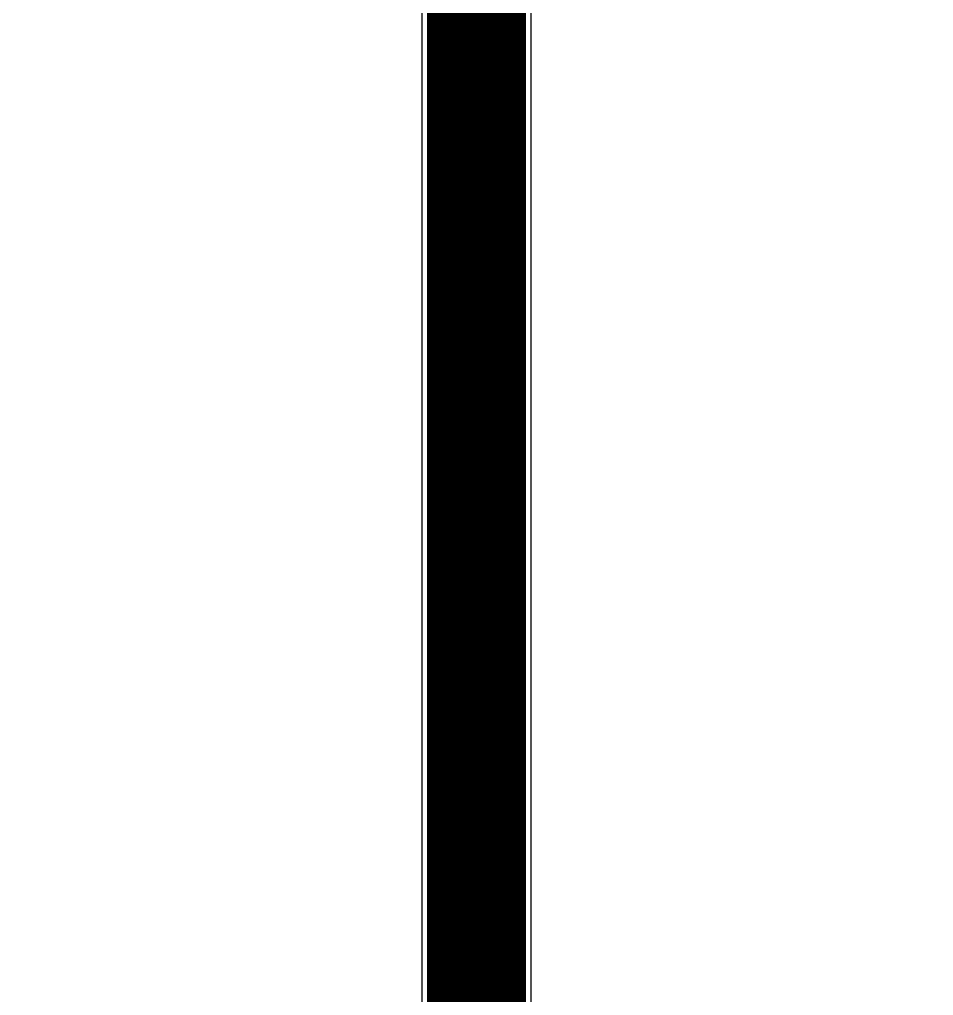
# Model space of a CAD drawing. Header units: inches. Extents: x 106592 to 209533, y 57057 to 74911.
# Drawn here: x 115401 to 116115, y 65585 to 66347 of the extents above; entities that cross this region are included whole.
import ezdxf

# ---------------------------------------------------------------- set-up
doc = ezdxf.new("R2010")
doc.units = ezdxf.units.IN
doc.header["$MEASUREMENT"] = 0
doc.layers.add('metal', color=221, linetype='Continuous')
doc.layers.add('profile', color=140, linetype='Continuous')

msp = doc.modelspace()

# ---------------------------------------------------------------- linework, layer by layer
at = {"layer": 'metal'}
for points in [[(115720.15, 71519.52), (115720.75, 71519.52), (115720.75, 60708.12), (115720.15, 60708.12)], [(115721.35, 71519.52), (115721.95, 71519.52), (115721.95, 60708.12), (115721.35, 60708.12)], [(115722.55, 71519.52), (115723.15, 71519.52), (115723.15, 60708.12), (115722.55, 60708.12)], [(115723.75, 71519.52), (115724.35, 71519.52), (115724.35, 60708.12), (115723.75, 60708.12)], [(115724.95, 71519.52), (115725.55, 71519.52), (115725.55, 60708.12), (115724.95, 60708.12)], [(115726.15, 71519.52), (115726.75, 71519.52), (115726.75, 60708.12), (115726.15, 60708.12)], [(115727.35, 71519.52), (115727.95, 71519.52), (115727.95, 60708.12), (115727.35, 60708.12)], [(115728.55, 71519.52), (115729.15, 71519.52), (115729.15, 60708.12), (115728.55, 60708.12)], [(115729.75, 71519.52), (115730.35, 71519.52), (115730.35, 60708.12), (115729.75, 60708.12)], [(115730.95, 71519.52), (115731.55, 71519.52), (115731.55, 60708.12), (115730.95, 60708.12)], [(115732.15, 71519.52), (115732.75, 71519.52), (115732.75, 60708.12), (115732.15, 60708.12)], [(115733.35, 71519.52), (115733.95, 71519.52), (115733.95, 60708.12), (115733.35, 60708.12)], [(115734.55, 71519.52), (115735.15, 71519.52), (115735.15, 60708.12), (115734.55, 60708.12)], [(115735.75, 71519.52), (115736.35, 71519.52), (115736.35, 60708.12), (115735.75, 60708.12)], [(115736.95, 71519.52), (115737.55, 71519.52), (115737.55, 60708.12), (115736.95, 60708.12)], [(115738.15, 71519.52), (115738.75, 71519.52), (115738.75, 60708.12), (115738.15, 60708.12)], [(115739.35, 71519.52), (115739.95, 71519.52), (115739.95, 60708.12), (115739.35, 60708.12)], [(115740.55, 71519.52), (115741.15, 71519.52), (115741.15, 60708.12), (115740.55, 60708.12)], [(115741.75, 71519.52), (115742.35, 71519.52), (115742.35, 60708.12), (115741.75, 60708.12)], [(115742.95, 71519.52), (115743.55, 71519.52), (115743.55, 60708.12), (115742.95, 60708.12)], [(115744.15, 71519.52), (115744.75, 71519.52), (115744.75, 60708.12), (115744.15, 60708.12)], [(115745.35, 71519.52), (115745.95, 71519.52), (115745.95, 60708.12), (115745.35, 60708.12)], [(115746.55, 71519.52), (115747.15, 71519.52), (115747.15, 60708.12), (115746.55, 60708.12)], [(115747.75, 71519.52), (115748.35, 71519.52), (115748.35, 60708.12), (115747.75, 60708.12)], [(115748.95, 71519.52), (115749.55, 71519.52), (115749.55, 60708.12), (115748.95, 60708.12)], [(115750.15, 71519.52), (115750.75, 71519.52), (115750.75, 60708.12), (115750.15, 60708.12)], [(115751.35, 71519.52), (115751.95, 71519.52), (115751.95, 60708.12), (115751.35, 60708.12)], [(115752.55, 71519.52), (115753.15, 71519.52), (115753.15, 60708.12), (115752.55, 60708.12)], [(115753.75, 71519.52), (115754.35, 71519.52), (115754.35, 60708.12), (115753.75, 60708.12)], [(115754.95, 71519.52), (115755.55, 71519.52), (115755.55, 60708.12), (115754.95, 60708.12)], [(115756.15, 71519.52), (115756.75, 71519.52), (115756.75, 60708.12), (115756.15, 60708.12)], [(115757.35, 71519.52), (115757.95, 71519.52), (115757.95, 60708.12), (115757.35, 60708.12)], [(115758.55, 71519.52), (115759.15, 71519.52), (115759.15, 60708.12), (115758.55, 60708.12)], [(115759.75, 71519.52), (115760.35, 71519.52), (115760.35, 60708.12), (115759.75, 60708.12)], [(115760.95, 71519.52), (115761.55, 71519.52), (115761.55, 60708.12), (115760.95, 60708.12)], [(115762.15, 71519.52), (115762.75, 71519.52), (115762.75, 60708.12), (115762.15, 60708.12)], [(115763.35, 71519.52), (115763.95, 71519.52), (115763.95, 60708.12), (115763.35, 60708.12)], [(115764.55, 71519.52), (115765.15, 71519.52), (115765.15, 60708.12), (115764.55, 60708.12)], [(115765.75, 71519.52), (115766.35, 71519.52), (115766.35, 60708.12), (115765.75, 60708.12)], [(115766.95, 71519.52), (115767.55, 71519.52), (115767.55, 60708.12), (115766.95, 60708.12)], [(115768.15, 71519.52), (115768.75, 71519.52), (115768.75, 60708.12), (115768.15, 60708.12)], [(115769.35, 71519.52), (115769.95, 71519.52), (115769.95, 60708.12), (115769.35, 60708.12)], [(115770.55, 71519.52), (115771.15, 71519.52), (115771.15, 60708.12), (115770.55, 60708.12)], [(115771.75, 71519.52), (115772.35, 71519.52), (115772.35, 60708.12), (115771.75, 60708.12)], [(115772.95, 71519.52), (115773.55, 71519.52), (115773.55, 60708.12), (115772.95, 60708.12)], [(115774.15, 71519.52), (115774.75, 71519.52), (115774.75, 60708.12), (115774.15, 60708.12)], [(115775.35, 71519.52), (115775.95, 71519.52), (115775.95, 60708.12), (115775.35, 60708.12)], [(115776.55, 71519.52), (115777.15, 71519.52), (115777.15, 60708.12), (115776.55, 60708.12)], [(115777.75, 71519.52), (115778.35, 71519.52), (115778.35, 60708.12), (115777.75, 60708.12)], [(115778.95, 71519.52), (115779.55, 71519.52), (115779.55, 60708.12), (115778.95, 60708.12)], [(115780.15, 71519.52), (115780.75, 71519.52), (115780.75, 60708.12), (115780.15, 60708.12)], [(115781.35, 71519.52), (115781.95, 71519.52), (115781.95, 60708.12), (115781.35, 60708.12)], [(115782.55, 71519.52), (115783.15, 71519.52), (115783.15, 60708.12), (115782.55, 60708.12)], [(115783.75, 71519.52), (115784.35, 71519.52), (115784.35, 60708.12), (115783.75, 60708.12)], [(115784.95, 71519.52), (115785.55, 71519.52), (115785.55, 60708.12), (115784.95, 60708.12)], [(115786.15, 71519.52), (115786.75, 71519.52), (115786.75, 60708.12), (115786.15, 60708.12)], [(115787.35, 71519.52), (115787.95, 71519.52), (115787.95, 60708.12), (115787.35, 60708.12)], [(115788.55, 71519.52), (115789.15, 71519.52), (115789.15, 60708.12), (115788.55, 60708.12)], [(115789.75, 71519.52), (115790.35, 71519.52), (115790.35, 60708.12), (115789.75, 60708.12)], [(115790.95, 71519.52), (115791.55, 71519.52), (115791.55, 60708.12), (115790.95, 60708.12)], [(115792.15, 71519.52), (115792.75, 71519.52), (115792.75, 60708.12), (115792.15, 60708.12)], [(115793.35, 71519.52), (115793.95, 71519.52), (115793.95, 60708.12), (115793.35, 60708.12)], [(115794.55, 71519.52), (115795.15, 71519.52), (115795.15, 60708.12), (115794.55, 60708.12)], [(115795.75, 71519.52), (115796.35, 71519.52), (115796.35, 60708.12), (115795.75, 60708.12)]]:
    msp.add_lwpolyline(points, close=True, dxfattribs=at)
at = {"layer": 'profile'}
msp.add_lwpolyline([(115803.25, 60728.12), (115803.25, 62998.05), (115800.74, 63998.05), (115801.25, 71689.52), (115787.25, 72529.52), (115783.25, 72579.52), (115758.25, 72708.12), (115733.25, 72579.52), (115729.25, 72529.52), (115715.25, 71689.52), (115715.75, 63998.05), (115713.25, 62998.05), (115713.25, 60728.12), (115693.25, 60708.12), (115421.43, 60708.12), (115401.43, 60688.12), (115401.43, 57237.44), (115421.43, 57217.44), (116095.07, 57217.44), (116115.07, 57237.44), (116115.07, 60688.12), (116095.07, 60708.12), (115823.25, 60708.12)], close=True, dxfattribs=at)

doc.saveas('drawing.dxf')
